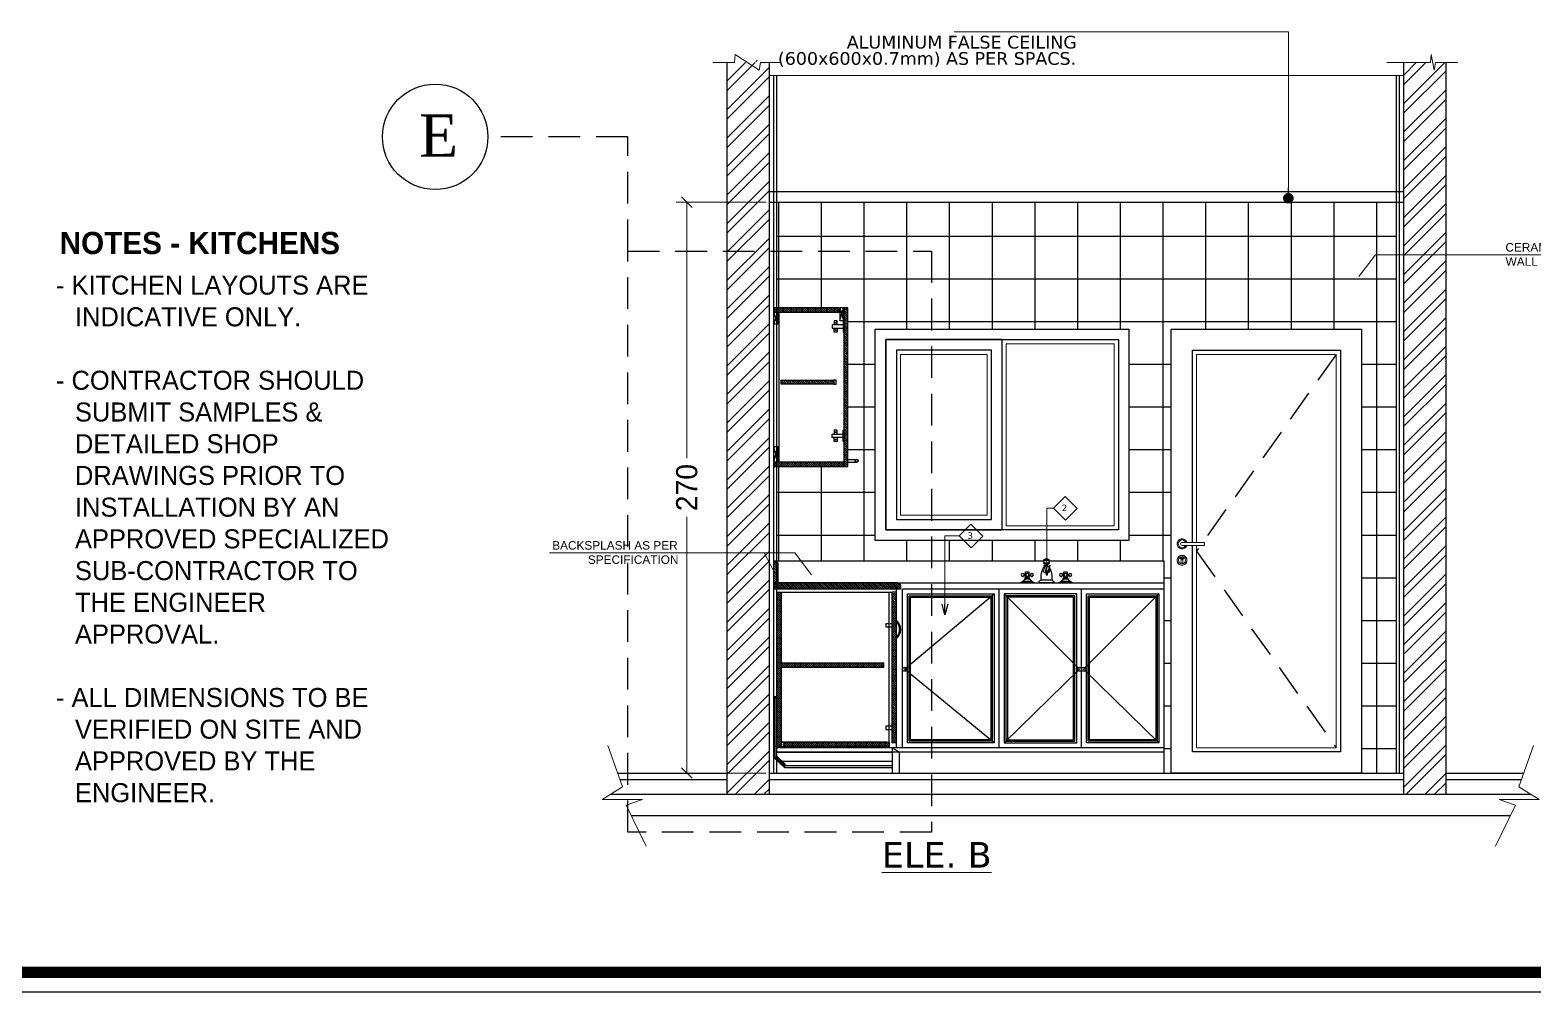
# Model space of a CAD drawing. Header units: centimetres. Extents: x 7997 to 116674, y 1017 to 13844.
# Drawn here: x 54061 to 54772, y 9562 to 10017 of the extents above; entities that cross this region are included whole.
import ezdxf

# ---------------------------------------------------------------- set-up
doc = ezdxf.new("R2010")
doc.units = ezdxf.units.CM
doc.header["$LTSCALE"] = 200
doc.header["$PDMODE"] = 2
for name, pattern in [('A-106-Typical Floor Plan$0$HIDDEN', [0.375, 0.25, -0.125]), ('DASHED2', [0.375, 0.25, -0.125]), ('HIDDEN', [0.375, 0.25, -0.125])]:
    doc.linetypes.add(name, pattern=pattern)
for name, color, linetype, lineweight in [('AFP-ceramic', 10, 'Continuous', 5), ('HA', 251, 'Continuous', 0), ('HAT', 8, 'Continuous', 9), ('HATCH', 8, 'Continuous', 5), ('S.STEEL', 8, 'Continuous', 18), ('TEXT', 6, 'Continuous', 18), ('WALL', 3, 'Continuous', 25)]:
    doc.layers.add(name, color=color, linetype=linetype, lineweight=lineweight)
for name, color, linetype in [('AFP-HATCH-TILES', 251, 'Continuous'), ('AFP-KITCHEN-CUPBOARD', 11, 'Continuous'), ('AFP-TOILET FIXTURE', 8, 'Continuous'), ('AFP-WALL  PLASTER', 8, 'Continuous'), ('ASC-KITCHEN-COUNTER', 6, 'Continuous'), ('ASC-KITCHEN-OVERHEAD', 2, 'Continuous'), ('COL', 1, 'Continuous'), ('DIM', 11, 'Continuous'), ('DIMLINE', 1, 'Continuous'), ('FLOORING', 10, 'Continuous'), ('GRID', 9, 'DASHED2'), ('Section', 7, 'Continuous'), ('STEP', 7, 'Continuous'), ('symbol-sec', 4, 'Continuous'), ('text-description', 3, 'Continuous'), ('THIET-BI', 21, 'Continuous'), ('WIN', 6, 'Continuous')]:
    doc.layers.add(name, color=color, linetype=linetype)
doc.styles.add('sheet notes', font='verdana.ttf')
doc.styles.get("Standard").update_dxf_attribs({"font": 'arial.ttf'})
doc.styles.add('Style-Arial', font='arial.ttf')
doc.styles.add('STYLE1', font='times.ttf')
doc.styles.add('T2', font='')
doc.styles.add('XXX-KITCHEN NOTES$0$century gothic', font='GOTHIC.TTF')
doc.styles.get('T2').set_extended_font_data('Elisia')
doc.dimstyles.new('NORMAL', dxfattribs={"dimtxt": 18, "dimasz": 5, "dimexe": 5, "dimexo": 5, "dimgap": 1, "dimtad": 0, "dimdec": 0, "dimdsep": 46, "dimtxsty": 'T2', "dimblk1": 'OBLIQUE', "dimblk2": 'OBLIQUE', "dimsah": 1, "dimcen": 0.09, "dimclrd": 4, "dimclre": 4, "dimclrt": 6, "dimadec": 0, "dimazin": 0, "dimtfac": 1, "dimtdec": 0, "dimtofl": 0, "dimtmove": 1, "dimatfit": 2, "dimldrblk": 'OPEN30', "dimfxl": 0, "dimtolj": 1, "dimtzin": 0, "dimlwd": 5, "dimlwe": 5, "dimarcsym": 0})
doc.dimstyles.new('NORMAL-1', dxfattribs={"dimtxt": 10, "dimasz": 5, "dimexe": 5, "dimexo": 5, "dimgap": 1, "dimtad": 0, "dimdec": 0, "dimdsep": 46, "dimtxsty": 'T2', "dimblk1": 'OBLIQUE', "dimblk2": 'OBLIQUE', "dimsah": 1, "dimcen": 0.09, "dimclrd": 4, "dimclre": 4, "dimclrt": 6, "dimadec": 0, "dimazin": 0, "dimtfac": 1, "dimtdec": 0, "dimtofl": 0, "dimtmove": 1, "dimatfit": 3, "dimldrblk": 'OPEN30', "dimfxl": 0, "dimtolj": 1, "dimtzin": 0, "dimlwd": 5, "dimlwe": 5, "dimarcsym": 0})
pattern_1 = [(135, (70022.9528, -15424.47745), (0.449012806, 0.449012806), [])]
pattern_2 = [(135, (35271.15686, 24379.43676), (0.449012806, 0.449012806), [])]

# ---------------------------------------------------------------- blocks, each defined once
blk = doc.blocks.new('_OBLIQUE')
at = {"color": 0, "linetype": 'ByBlock'}
blk.add_line((-0.5, -0.5), (0.5, 0.5), dxfattribs=at)
blk = doc.blocks.new('*D1383')
at = {"layer": 'Defpoints', "color": 0, "transparency": 16777216}
for p in [(54371.81, 9936.01, 0), (54414.41, 9936.01, 0), (54414.41, 9666.01, 0)]:
    blk.add_point(p, dxfattribs=at)
at = {"layer": 'DIM', "color": 4, "lineweight": 5, "transparency": 16777216}
for p, q in [((54409.41, 9936.01, 0), (54366.81, 9936.01, 0)), ((54371.81, 9936.01, 0), (54371.81, 9814.86, 0)), ((54371.81, 9666.01, 0), (54371.81, 9787.15, 0)), ((54409.41, 9666.01, 0), (54366.81, 9666.01, 0))]:
    blk.add_line(p, q, dxfattribs=at)
at = {"layer": 'DIM', "color": 4, "lineweight": 5, "transparency": 16777216, "xscale": 5, "yscale": 5, "zscale": 5}
for p, rotation in [((54371.81, 9936.01, 0), 90), ((54371.81, 9666.01, 0), 270)]:
    blk.add_blockref('_OBLIQUE', p, dxfattribs=dict(at, rotation=rotation))
at = {"layer": 'DIM', "color": 6, "transparency": 16777216, "insert": (54371.81, 9801.01, 0), "char_height": 10, "attachment_point": 5, "rotation": 90, "style": 'T2'}
blk.add_mtext('\\A1;270', dxfattribs=at)
blk = doc.blocks.new('_Open30')
at = {"color": 0, "linetype": 'ByBlock', "lineweight": -2}
for p, q in [((-1, 0.27), (0, 0)), ((0, 0), (-1, -0.27)), ((0, 0), (-1, 0))]:
    blk.add_line(p, q, dxfattribs=at)
blk = doc.blocks.new('DOT')
at = {"color": 0, "linetype": 'ByBlock'}
blk.add_line((-0.5, 0), (-1, 0), dxfattribs=at)
at = {"color": 0, "linetype": 'ByBlock', "const_width": 0.5}
blk.add_lwpolyline([(-0.25, 0, 1), (0.25, 0, 1)], format="xyb", close=True, dxfattribs=at)
blk = doc.blocks.new('steel handle front shamsi')
blk.add_wipeout([(112.4, -7.6), (112.4, 7.6), (23.8, 7.6), (23.5, 8.6), (21.7, 12.5), (19.2, 16.1), (16.1, 19.2), (12.5, 21.7), (8.6, 23.5), (4.3, 24.6), (0, 25), (-4.3, 24.6), (-8.6, 23.5), (-12.5, 21.7), (-16.1, 19.2), (-19.2, 16.1), (-21.7, 12.5), (-23.5, 8.6), (-24.6, 4.3), (-25, 0), (-24.6, -4.3), (-23.5, -8.6), (-21.7, -12.5), (-19.2, -16.1), (-16.1, -19.2), (-12.5, -21.7), (-8.6, -23.5), (-4.3, -24.6), (0, -25), (4.3, -24.6), (8.6, -23.5), (12.5, -21.7), (16.1, -19.2), (19.2, -16.1), (21.7, -12.5), (23.5, -8.6), (23.8, -7.6)]).dxf.layer = 'S.STEEL'
at = {"layer": 'S.STEEL'}
blk.add_lwpolyline([(112.4, 7.6), (0, 7.6, 1.000004), (0, -7.6), (112.4, -7.6)], format="xyb", close=True, dxfattribs=at)
blk.add_wipeout([(25, -82.9), (24.6, -78.6), (23.5, -74.4), (21.7, -70.4), (19.2, -66.9), (16.1, -63.8), (12.5, -61.3), (8.6, -59.5), (4.3, -58.3), (0, -57.9), (-4.3, -58.3), (-8.6, -59.5), (-12.5, -61.3), (-16.1, -63.8), (-19.2, -66.9), (-21.7, -70.4), (-23.5, -74.4), (-24.6, -78.6), (-25, -82.9), (-24.6, -87.3), (-23.5, -91.5), (-21.7, -95.4), (-19.2, -99), (-16.1, -102.1), (-12.5, -104.6), (-8.6, -106.4), (-4.3, -107.6), (0, -107.9), (4.3, -107.6), (8.6, -106.4), (12.5, -104.6), (16.1, -102.1), (19.2, -99), (21.7, -95.4), (23.5, -91.5), (24.6, -87.3)]).dxf.layer = 'S.STEEL'
for points in [[(23.8, -7.6), (18.5, -7.6, -5.042031), (18.5, 7.6), (23.8, 7.6, 6.394059)], [(4, -80.9, -0.125014), (5, -77.9, 2.386609), (-5, -77.9, -0.125014), (-4, -80.9), (-4, -95.9, 1), (4, -95.9)], [(0, -76.9), (0, -76.9, 0.414214), (1.5, -75.4), (1.5, -70.4, 0.414214), (0, -68.9), (0, -68.9, 0.414214), (-1.5, -70.4), (-1.5, -75.4, 0.414214)]]:
    blk.add_lwpolyline(points, format="xyb", close=True, dxfattribs=at)
for points in [[(112.4, -7.6), (112.4, 7.6), (23.8, 7.6), (23.5, 8.6), (21.7, 12.5), (19.2, 16.1), (16.1, 19.2), (12.5, 21.7), (8.6, 23.5), (4.3, 24.6), (0, 25), (-4.3, 24.6), (-8.6, 23.5), (-12.5, 21.7), (-16.1, 19.2), (-19.2, 16.1), (-21.7, 12.5), (-23.5, 8.6), (-24.6, 4.3), (-25, 0), (-24.6, -4.3), (-23.5, -8.6), (-21.7, -12.5), (-19.2, -16.1), (-16.1, -19.2), (-12.5, -21.7), (-8.6, -23.5), (-4.3, -24.6), (0, -25), (4.3, -24.6), (8.6, -23.5), (12.5, -21.7), (16.1, -19.2), (19.2, -16.1), (21.7, -12.5), (23.5, -8.6), (23.8, -7.6)], [(25, -82.9), (24.6, -78.6), (23.5, -74.4), (21.7, -70.4), (19.2, -66.9), (16.1, -63.8), (12.5, -61.3), (8.6, -59.5), (4.3, -58.3), (0, -57.9), (-4.3, -58.3), (-8.6, -59.5), (-12.5, -61.3), (-16.1, -63.8), (-19.2, -66.9), (-21.7, -70.4), (-23.5, -74.4), (-24.6, -78.6), (-25, -82.9), (-24.6, -87.3), (-23.5, -91.5), (-21.7, -95.4), (-19.2, -99), (-16.1, -102.1), (-12.5, -104.6), (-8.6, -106.4), (-4.3, -107.6), (0, -107.9), (4.3, -107.6), (8.6, -106.4), (12.5, -104.6), (16.1, -102.1), (19.2, -99), (21.7, -95.4), (23.5, -91.5), (24.6, -87.3)]]:
    blk.add_lwpolyline(points, close=True, dxfattribs=at)
for centre, radius in [((0, -82.9), 25), ((0, -82.9), 18), ((0, -72.9), 6)]:
    blk.add_circle(centre, radius, dxfattribs=at)
blk = doc.blocks.new('Faucet - Bathroom front')
at = {"color": 1}
for p, q in [((-0.5, 4.25), (0.5, 4.25)), ((0.5, 3.75), (-0.5, 3.75)), ((-0.5, 3), (0.5, 3)), ((-0.25, 3), (-0.25, 3.5)), ((0.25, 3.5), (0.25, 3)), ((-5, 0), (-2.25, 0)), ((-4.5087, 0.25), (-2.7408, 0.25)), ((-4, 1.625), (-4.25, 1.625)), ((-4, 1.375), (-4.25, 1.375)), ((-3.1442, 0.75), (-4.0979, 0.75)), ((-3.25, 1.625), (-3, 1.625)), ((-3.25, 1.375), (-3, 1.375)), ((-1.5, 0), (1.5, 0)), ((-1, 0.5), (1, 0.5)), ((0.5, 2), (-0.5, 2)), ((2.25, 0), (5, 0)), ((2.7413, 0.25), (4.5092, 0.25)), ((3.25, 1.625), (3, 1.625)), ((3.25, 1.375), (3, 1.375)), ((4.1058, 0.75), (3.1521, 0.75)), ((4, 1.625), (4.25, 1.625)), ((4, 1.375), (4.25, 1.375))]:
    blk.add_line(p, q, dxfattribs=at)
for points in [[(-0.5, 3.75), (-0.5, 4.25)], [(-0.25, 4.5), (0.25, 4.5)], [(0.25, 3.5), (-0.25, 3.5)], [(0.5, 4.25), (0.5, 3.75)]]:
    blk.add_lwpolyline(points, dxfattribs=at)
for points in [[(-4, 1), (-4, 2), (-3.25, 2), (-3.25, 1)], [(3.25, 1), (3.25, 2), (4, 2), (4, 1)]]:
    blk.add_lwpolyline(points, close=True, dxfattribs=at)
for centre in [(-4.5, 1.5), (-3.625, 1.5), (-2.75, 1.5), (2.75, 1.5), (3.625, 1.5), (4.5, 1.5)]:
    blk.add_circle(centre, 0.2795, dxfattribs=at)
for centre, radius, start, end in [((3, 1), 4.0311, 150.2551, 187.125), ((0.6413, 2.5), 1.246, 156.3417, 203.6583), ((-0.2575, 4.2575), 0.2426, 88.22243, 181.7776), ((-0.2575, 3.7425), 0.2426, 178.2224, 271.7776), ((0.2575, 4.2575), 0.2426, 358.2224, 91.77757), ((0.2575, 3.7425), 0.2426, 268.2224, 1.777565), ((-3, 1), 4.0311, 352.875, 29.74488), ((-0.6413, 2.5), 1.246, 336.3417, 23.65835), ((-5.375, 1.375), 1.4252, 285.2551, 344.7449), ((-1.875, 1.375), 1.4252, 195.2551, 254.7449), ((-0.7962, -0.2038), 0.7327, 106.1502, 163.8498), ((0.7962, -0.2038), 0.7327, 16.1502, 73.84979), ((1.875, 1.375), 1.4252, 285.2551, 344.7449), ((5.375, 1.375), 1.4252, 195.2551, 254.7449)]:
    blk.add_arc(centre, radius, start, end, dxfattribs=at)
blk = doc.blocks.new('08-TITLE SHEET-selattin', base_point=(45714.8, -203081.4))
at = {"color": 0}
blk.add_lwpolyline([(51244.8, -203081.4), (45714.8, -203081.4), (45714.8, -206921.4), (51244.8, -206921.4)], close=True, dxfattribs=at)
at = {"color": 0, "linetype": 'ByBlock', "const_width": 17}
blk.add_lwpolyline([(45744.3, -206891.9), (51215.3, -206891.9), (51215.3, -203110.8), (45744.3, -203110.8)], close=True, dxfattribs=at)
at = {"layer": 'HA', "ltscale": 1.2}
blk.add_lwpolyline([(45714.8, -203081.4), (51244.8, -203081.4), (51244.8, -206921.4), (45714.8, -206921.4)], close=True, dxfattribs=at)

msp = doc.modelspace()

# ---------------------------------------------------------------- hatches: boundary and pattern name
at = {"layer": 'AFP-HATCH-TILES'}
h = msp.add_hatch(dxfattribs=at)
h.set_pattern_fill('_USER', color=251, scale=20.2, angle=180, style=0, double=1, pattern_type=0)
h.set_pattern_definition([(180, (2905.308, -2462.636), (-2e-15, -20.2), []), (270, (2905.308, -2462.636), (20.2, -4e-15), [])])
edge = h.paths.add_edge_path()
edge.add_line((54707.4074, 9935.9752), (54414.4074, 9936.0072))
edge.add_line((54414.4074, 9936.0072), (54414.4074, 9885.9748))
edge.add_line((54414.4074, 9885.9748), (54443.9074, 9885.9748))
edge.add_line((54443.9074, 9885.9748), (54445.9074, 9885.9748))
edge.add_line((54445.9074, 9885.9748), (54447.9074, 9885.9748))
edge.add_line((54447.9074, 9885.9748), (54447.9074, 9814.2964))
edge.add_line((54447.9074, 9814.2964), (54451.6955, 9814.2964))
edge.add_arc((54452.1398, 9813.6922), 0.75, 0, 126.3275038, ccw=False)
edge.add_arc((54452.1398, 9813.6922), 0.75, -126.3275038, 0, ccw=False)
edge.add_line((54451.6955, 9813.088), (54447.9074, 9813.088))
edge.add_line((54447.9074, 9813.088), (54447.9074, 9810.9749))
edge.add_line((54447.9074, 9810.9749), (54446.1074, 9810.9749))
edge.add_line((54446.1074, 9810.9749), (54414.4074, 9810.9749))
edge.add_line((54414.4074, 9810.9749), (54414.4074, 9787.1748))
edge.add_line((54414.4074, 9787.1748), (54460.9074, 9787.1748))
edge.add_line((54460.9074, 9787.1748), (54460.9074, 9875.977))
edge.add_line((54460.9074, 9875.977), (54580.9074, 9875.977))
edge.add_line((54580.9074, 9875.977), (54580.9074, 9787.1748))
edge.add_line((54580.9074, 9787.1748), (54600.9074, 9787.1748))
edge.add_line((54600.9074, 9787.1748), (54600.9074, 9875.977))
edge.add_line((54600.9074, 9875.977), (54690.9074, 9875.977))
edge.add_line((54690.9074, 9875.977), (54690.9074, 9787.1748))
edge.add_line((54690.9074, 9787.1748), (54707.4074, 9787.1748))
edge.add_line((54707.4074, 9787.1748), (54707.4074, 9935.9752))
h.paths.add_polyline_path([(54707.4074, 9787.1748), (54690.9074, 9787.1748), (54690.9074, 9665.977), (54707.4074, 9665.9752)])
edge = h.paths.add_edge_path()
edge.add_line((54600.9074, 9787.1748), (54580.9074, 9787.1748))
edge.add_line((54580.9074, 9787.1748), (54580.9074, 9775.977))
edge.add_line((54580.9074, 9775.977), (54460.9074, 9775.977))
edge.add_line((54460.9074, 9775.977), (54460.9074, 9787.1748))
edge.add_line((54460.9074, 9787.1748), (54414.4074, 9787.1748))
edge.add_line((54414.4074, 9787.1748), (54414.4074, 9766.3748))
edge.add_line((54414.4074, 9766.3748), (54540.6631, 9766.3748))
edge.add_line((54540.6631, 9766.3748), (54540.6631, 9766.6019))
edge.add_arc((54541.2693, 9766.6186), 0.6065, 91.575426, 181.575426, ccw=False)
edge.add_line((54541.2527, 9767.2248), (54542.5402, 9767.2248))
edge.add_arc((54542.5568, 9766.6186), 0.6065, 1.575426, 91.575426, ccw=False)
edge.add_line((54543.1631, 9766.6353), (54543.1631, 9766.3748))
edge.add_line((54543.1631, 9766.3748), (54597.4972, 9766.3748))
edge.add_line((54597.4972, 9766.3748), (54597.4972, 9665.9872))
edge.add_line((54597.4972, 9665.9872), (54600.9074, 9665.9868))
edge.add_line((54600.9074, 9665.9868), (54600.9074, 9787.1748))
at = {"layer": 'HAT'}
h = msp.add_hatch(dxfattribs=at)
h.set_pattern_fill('ANSI32', color=8)
h.set_pattern_definition([(45, (22523.85, -7312.237), (-6.735192, 6.735192), []), (45, (22528.34, -7312.237), (-6.735192, 6.735192), [])])
h.paths.add_polyline_path([(54390.9074, 9656.0076), (54410.9074, 9656.0076), (54410.9074, 10002.03), (54406.7193, 10002.03), (54406.0562, 9998.4689), (54404.6054, 10005.8809), (54404.4054, 10002.0627), (54390.9074, 10002.0627)])
h = msp.add_hatch(dxfattribs=at)
h.set_pattern_fill('ANSI32', color=8)
h.set_pattern_definition([(45, (22463.85, -7312.269), (-6.735192, 6.735192), []), (45, (22468.34, -7312.269), (-6.735192, 6.735192), [])])
h.paths.add_polyline_path([(54730.9074, 10001.9972), (54725.925, 10001.9972), (54725.2619, 9998.4362), (54723.8111, 10005.8482), (54723.611, 10002.03), (54710.9074, 10002.03), (54710.9074, 9655.9748), (54730.9074, 9655.9748)])
at = {"layer": 'HATCH'}
h = msp.add_hatch(dxfattribs=at)
h.set_pattern_fill('ANSI31', color=256, scale=0.2, style=0, double=1)
h.set_pattern_definition(pattern_2)
h.paths.add_polyline_path([(54443.9074, 9885.9748), (54412.9074, 9885.9748), (54412.9074, 9883.9748), (54414.9074, 9883.9748), (54443.9074, 9883.9748)])
h = msp.add_hatch(dxfattribs=at)
h.set_pattern_fill('ANSI31', color=256, scale=0.2, style=0, double=1)
h.set_pattern_definition(pattern_2)
h.paths.add_polyline_path([(54447.9074, 9885.9748), (54446.1074, 9885.9748), (54446.1074, 9878.7248), (54446.6074, 9878.7248), (54446.6074, 9875.7248), (54446.1074, 9875.7248), (54446.1074, 9827.0112), (54446.6074, 9827.0112), (54446.6074, 9824.0112), (54446.1074, 9824.0112), (54446.1074, 9810.9749), (54447.9074, 9810.9749)])
h = msp.add_hatch(dxfattribs=at)
h.set_pattern_fill('ANSI31', color=256, scale=0.2, style=0, double=1)
h.set_pattern_definition(pattern_2)
h.paths.add_polyline_path([(54441.4074, 9851.7748), (54416.5074, 9851.7748), (54416.5074, 9849.9748), (54441.4074, 9849.9748)])
h = msp.add_hatch(dxfattribs=at)
h.set_pattern_fill('ANSI31', color=256, scale=0.2, style=0, double=1)
h.set_pattern_definition(pattern_2)
h.paths.add_polyline_path([(54412.9074, 9812.9749), (54412.9074, 9810.9749), (54445.9074, 9810.9749), (54445.9074, 9812.9749)])
h = msp.add_hatch(dxfattribs=at)
h.set_pattern_fill('ANSI31', color=256, scale=0.2, style=0, double=1)
h.set_pattern_definition(pattern_1)
edge = h.paths.add_edge_path()
edge.add_line((54472.9074, 9753.0072), (54412.9074, 9753.0072))
edge.add_line((54412.9074, 9753.0072), (54412.9074, 9756.0072))
edge.add_line((54412.9074, 9756.0072), (54471.5005, 9756.0072))
edge.add_arc((54471.4625, 9754.5617), 1.446, 357.8395255, 448.493186, ccw=False)
edge.add_line((54472.9074, 9754.5072), (54472.9074, 9753.0072))
h = msp.add_hatch(dxfattribs=at)
h.set_pattern_fill('ANSI31', color=256, scale=0.2, style=0, double=1)
h.set_pattern_definition(pattern_1)
h.paths.add_polyline_path([(54416.4074, 9751.1451), (54414.4074, 9751.1451), (54414.4074, 9678.6968), (54416.4074, 9678.6968)])
h = msp.add_hatch(dxfattribs=at)
h.set_pattern_fill('ANSI31', color=256, scale=0.2, style=0, double=1)
h.set_pattern_definition(pattern_1)
h.paths.add_polyline_path([(54470.9074, 9751.1451), (54468.9074, 9751.1451), (54468.9074, 9680.3096), (54470.9074, 9680.3096)])
h = msp.add_hatch(dxfattribs=at)
h.set_pattern_fill('ANSI31', color=256, scale=0.2, style=0, double=1)
h.set_pattern_definition(pattern_1)
h.paths.add_polyline_path([(54464.992, 9716.1172), (54464.992, 9718.1172), (54416.4074, 9718.1172), (54416.4074, 9716.1172)])
h = msp.add_hatch(dxfattribs=at)
h.set_pattern_fill('ANSI31', color=256, scale=0.2, style=0, double=1)
h.set_pattern_definition(pattern_1)
h.paths.add_polyline_path([(54467.5605, 9678.6072), (54467.5605, 9680.6072), (54417.2356, 9680.6072), (54417.2356, 9678.6072)])

# ---------------------------------------------------------------- linework, layer by layer
at = {"layer": 'AFP-ceramic'}
msp.add_line((54427.2789, 9885.9748, -0.0224), (54427.2789, 9885.9748, -0.0228), dxfattribs=at)
at = {"layer": 'AFP-HATCH-TILES', "color": 251}
for p, q in [((54414.4074, 9666.0076, 0), (54414.4074, 9996.0076, 0)), ((54707.4074, 9665.9748, 0), (54707.4074, 9995.9748, 0))]:
    msp.add_line(p, q, dxfattribs=at)
at = {"layer": 'AFP-HATCH-TILES', "color": 2}
for p, q in [((54412.9074, 9766.3748, 0.0056), (54540.6631, 9766.3748, 0.0056)), ((54543.1631, 9766.3748, 0.0056), (54597.4972, 9766.3748, 0.0056))]:
    msp.add_line(p, q, dxfattribs=at)
at = {"layer": 'AFP-HATCH-TILES'}
msp.add_line((54414.4074, 9666.0072, 0), (54414.4074, 9756.0072, 0), dxfattribs=at)
at = {"layer": 'AFP-KITCHEN-CUPBOARD', "linetype": 'HIDDEN', "ltscale": 150}
for p, q in [((54474.8074, 9715.1059, 0.0007), (54517.1378, 9750.6878, 0.0053)), ((54557.5429, 9715.1059, 0.0012), (54521.9205, 9750.6878, 0.0053)), ((54559.4869, 9715.1059, 0.0012), (54595.1093, 9750.6878, 0.0053)), ((54517.1378, 9680.2729, -0.0055), (54474.8074, 9715.1059, 0.0007)), ((54521.9205, 9680.2729, -0.0055), (54557.5429, 9715.1059, 0.0012)), ((54595.1093, 9680.2729, -0.0055), (54559.4869, 9715.1059, 0.0012))]:
    msp.add_line(p, q, dxfattribs=at)
at = {"layer": 'AFP-TOILET FIXTURE'}
for p, q in [((54447.9074, 9814.2964, -0.0059), (54451.6955, 9814.2964, -0.0059)), ((54447.9074, 9813.088, -0.0059), (54451.6955, 9813.088, -0.0059))]:
    msp.add_line(p, q, dxfattribs=at)
at = {"layer": 'AFP-TOILET FIXTURE', "elevation": -0.0055}
for points in [[(54468.9074, 9736.6272), (54465.9074, 9736.6272), (54465.9074, 9735.1651), (54468.9074, 9735.1651)], [(54468.9074, 9688.1251), (54465.9074, 9688.1251), (54465.9074, 9686.6631), (54468.9074, 9686.6631)]]:
    msp.add_lwpolyline(points, close=True, dxfattribs=at)
at = {"layer": 'AFP-TOILET FIXTURE'}
for radius in [0.75, 0.6042]:
    msp.add_circle((54452.1398, 9813.6922, -0.0059), radius, dxfattribs=at)
for radius, start, end in [(5.485, 307.9809508, 52.0190492), (4.9176, 313.3464295, 46.6535705)]:
    msp.add_arc((54467.532, 9733.9035, -0.0055), radius, start, end, dxfattribs=at)
at = {"layer": 'AFP-WALL  PLASTER'}
for p, q in [((54412.9074, 9666.0076, 0), (54412.9074, 9996.0076, 0)), ((54708.9074, 9665.9748, 0), (54708.9074, 9995.9748, 0))]:
    msp.add_line(p, q, dxfattribs=at)
at = {"layer": 'ASC-KITCHEN-COUNTER', "color": 3}
for p, q in [((54597.4972, 9665.9872, 0.004), (54597.4972, 9766.3748, 0.0056)), ((54471.7688, 9755.9748, 0.0109), (54597.4972, 9755.9748, 0.0085)), ((54473.8354, 9677.9749, 0.0047), (54473.8354, 9752.9748, 0.0005)), ((54597.4972, 9752.9748, 0.0016), (54473.8354, 9752.9748, 0.0005)), ((54519.5326, 9677.9749, 0.0042), (54519.5326, 9752.9748, 0)), ((54519.5326, 9677.9749, 0.0042), (54519.5326, 9752.9748, 0)), ((54558.5149, 9677.9749, 0.0052), (54558.5149, 9752.9748, 0.001))]:
    msp.add_line(p, q, dxfattribs=at)
at = {"layer": 'ASC-KITCHEN-COUNTER'}
for p, q in [((54471.5005, 9756.0072, -0.0055), (54412.9074, 9756.0072, -0.0055)), ((54412.9074, 9756.0072, -0.0055), (54412.9074, 9753.0072, 0)), ((54472.9074, 9754.5072, -0.0055), (54472.9074, 9753.0072, -0.0055)), ((54476.1224, 9750.6878, 0.006), (54517.1378, 9750.6878, 0.0053)), ((54476.1224, 9680.2619, -0.0046), (54476.1224, 9750.6878, 0.006)), ((54476.9557, 9749.8545, 0.006), (54516.3045, 9749.8545, 0.0053)), ((54476.9557, 9681.0952, -0.0046), (54476.9557, 9749.8545, 0.006)), ((54477.6224, 9749.1878, 0.006), (54515.6378, 9749.1878, 0.0053)), ((54477.6224, 9681.7619, -0.0046), (54477.6224, 9749.1878, 0.006)), ((54515.6378, 9749.1878, 0.0053), (54515.6378, 9681.7729, -0.0055)), ((54516.3045, 9749.8545, 0.0053), (54516.3045, 9681.1062, -0.0055)), ((54517.1378, 9750.6878, 0.0053), (54517.1378, 9680.2729, -0.0055)), ((54556.2279, 9750.6878, 0.0065), (54521.9205, 9750.6878, 0.0053)), ((54521.9205, 9750.6878, 0.0053), (54521.9205, 9680.2729, -0.0055)), ((54555.3946, 9749.8545, 0.0065), (54522.7538, 9749.8545, 0.0053)), ((54522.7538, 9749.8545, 0.0053), (54522.7538, 9681.1062, -0.0055)), ((54554.7279, 9749.1878, 0.0065), (54523.4205, 9749.1878, 0.0053)), ((54523.4205, 9749.1878, 0.0053), (54523.4205, 9681.7729, -0.0055)), ((54554.7279, 9681.7619, -0.0041), (54554.7279, 9749.1878, 0.0065)), ((54555.3946, 9681.0952, -0.0041), (54555.3946, 9749.8545, 0.0065)), ((54556.2279, 9680.2619, -0.0041), (54556.2279, 9750.6878, 0.0065)), ((54560.8019, 9750.6878, 0.0065), (54595.1093, 9750.6878, 0.0053)), ((54560.8019, 9680.2619, -0.0041), (54560.8019, 9750.6878, 0.0065)), ((54561.6352, 9749.8545, 0.0065), (54594.276, 9749.8545, 0.0053)), ((54561.6352, 9681.0952, -0.0041), (54561.6352, 9749.8545, 0.0065)), ((54562.3019, 9749.1878, 0.0065), (54593.6093, 9749.1878, 0.0053)), ((54562.3019, 9681.7619, -0.0041), (54562.3019, 9749.1878, 0.0065)), ((54593.6093, 9749.1878, 0.0053), (54593.6093, 9681.7729, -0.0055)), ((54594.276, 9749.8545, 0.0053), (54594.276, 9681.1062, -0.0055)), ((54595.1093, 9750.6878, 0.0053), (54595.1093, 9680.2729, -0.0055)), ((54515.6378, 9681.7729, -0.0055), (54477.6224, 9681.7619, -0.0046)), ((54523.4205, 9681.7729, -0.0055), (54554.7279, 9681.7619, -0.0041)), ((54593.6093, 9681.7729, -0.0055), (54562.3019, 9681.7619, -0.0041)), ((54597.4972, 9677.9749, 0.0014), (54413.9543, 9677.9749, 0.0025)), ((54597.4972, 9675.9573, 0.0017), (54413.9543, 9675.9573, -0.0005)), ((54517.1378, 9680.2729, -0.0055), (54476.1224, 9680.2619, -0.0046)), ((54516.3045, 9681.1062, -0.0055), (54476.9557, 9681.0952, -0.0046)), ((54521.9205, 9680.2729, -0.0055), (54556.2279, 9680.2619, -0.0041)), ((54522.7538, 9681.1062, -0.0055), (54555.3946, 9681.0952, -0.0041)), ((54595.1093, 9680.2729, -0.0055), (54560.8019, 9680.2619, -0.0041)), ((54594.276, 9681.1062, -0.0055), (54561.6352, 9681.0952, -0.0041))]:
    msp.add_line(p, q, dxfattribs=at)
at = {"layer": 'ASC-KITCHEN-COUNTER', "elevation": -0.0057}
msp.add_lwpolyline([(54412.9074, 9766.0072), (54413.9074, 9766.0072, -0.41421356), (54414.9074, 9765.0072), (54414.9074, 9756.0072), (54412.9074, 9756.0072)], format="xyb", close=True, dxfattribs=at)
at = {"layer": 'ASC-KITCHEN-COUNTER'}
for centre in [(54474.8074, 9715.1059, 0.0007), (54557.5429, 9715.1059, 0.0012), (54559.4869, 9715.1059, 0.0012)]:
    msp.add_circle(centre, 0.972, dxfattribs=at)
msp.add_arc((54471.4625, 9754.5617, -0.0055), 1.446, 357.8395253, 88.4931848, dxfattribs=at)
at = {"layer": 'ASC-KITCHEN-OVERHEAD'}
for p, q in [((54412.9074, 9878.2248, -0.0059), (54414.9074, 9883.9748, -0.0059)), ((54414.9074, 9878.2248, -0.0059), (54412.9074, 9883.9748, -0.0059)), ((54444.1074, 9885.9748, -0.0059), (54445.9074, 9879.9748, -0.0059)), ((54444.1074, 9879.9748, -0.0059), (54445.9074, 9885.9748, -0.0059)), ((54442.3426, 9878.789, -0.0059), (54442.0598, 9879.0719, -0.0059)), ((54442.0598, 9878.789, -0.0059), (54442.3426, 9879.0719, -0.0059)), ((54442.3426, 9875.6606, -0.0059), (54442.0598, 9875.3778, -0.0059)), ((54442.0598, 9875.6606, -0.0059), (54442.3426, 9875.3778, -0.0059)), ((54442.3426, 9827.0754, -0.0059), (54442.0598, 9827.3582, -0.0059)), ((54442.0598, 9827.0754, -0.0059), (54442.3426, 9827.3582, -0.0059)), ((54442.3426, 9823.947, -0.0059), (54442.0598, 9823.6641, -0.0059)), ((54442.0598, 9823.947, -0.0059), (54442.3426, 9823.6641, -0.0059)), ((54412.9074, 9812.9749, -0.0059), (54414.9074, 9820.4749, -0.0059)), ((54414.9074, 9812.9749, -0.0059), (54412.9074, 9820.4749, -0.0059))]:
    msp.add_line(p, q, dxfattribs=at)
at = {"layer": 'ASC-KITCHEN-OVERHEAD', "elevation": -0.0059}
for points in [[(54445.7168, 9877.9928), (54440.5152, 9877.9928), (54440.5152, 9876.4569), (54445.7168, 9876.4569)], [(54442.9691, 9877.9928), (54442.9691, 9879.8681), (54441.4332, 9879.8681), (54441.4332, 9877.9928)], [(54442.9691, 9876.4569), (54442.9691, 9874.5815), (54441.4332, 9874.5815), (54441.4332, 9876.4569)], [(54446.1074, 9879.8681), (54445.7168, 9879.8681), (54445.7168, 9874.5815), (54446.1074, 9874.5815)], [(54446.1074, 9875.7248), (54446.6074, 9875.7248), (54446.6074, 9878.7248), (54446.1074, 9878.7248)], [(54445.7168, 9824.7432), (54440.5152, 9824.7432), (54440.5152, 9826.2792), (54445.7168, 9826.2792)], [(54442.9691, 9826.2792), (54442.9691, 9828.1545), (54441.4332, 9828.1545), (54441.4332, 9826.2792)], [(54442.9691, 9824.7432), (54442.9691, 9822.8679), (54441.4332, 9822.8679), (54441.4332, 9824.7432)], [(54446.1074, 9822.8679), (54445.7168, 9822.8679), (54445.7168, 9828.1545), (54446.1074, 9828.1545)], [(54446.1074, 9827.0112), (54446.6074, 9827.0112), (54446.6074, 9824.0112), (54446.1074, 9824.0112)]]:
    msp.add_lwpolyline(points, dxfattribs=at)
at = {"layer": 'ASC-KITCHEN-OVERHEAD'}
for centre in [(54442.2012, 9878.9305, -0.0059), (54442.2012, 9875.5192, -0.0059), (54442.2012, 9827.2168, -0.0059), (54442.2012, 9823.8055, -0.0059)]:
    msp.add_circle(centre, 0.2, dxfattribs=at)
at = {"layer": 'COL'}
for p, q in [((54335.7923, 9656.0076, 0), (54771.0226, 9655.9748, 0)), ((54345.3994, 9646.0076, 0), (54761.4155, 9645.9748, 0))]:
    msp.add_line(p, q, dxfattribs=at)
at = {"layer": 'DIMLINE'}
for p, q in [((54468.8605, 9675.7215, -0.0002), (54413.9543, 9675.7215, -0.0002)), ((54468.8605, 9671.4789, -0.0002), (54416.3905, 9671.4789, -0.0002))]:
    msp.add_line(p, q, dxfattribs=at)
at = {"layer": 'FLOORING'}
for p, q in [((54412.9074, 9756.6072, -0.0055), (54412.9074, 9757.5072, -0.0055)), ((54413.9543, 9702.0694, -0.0055), (54413.1436, 9702.0694, -0.0055)), ((54413.1436, 9702.0694, -0.0055), (54413.1436, 9673.8282, -0.0055)), ((54413.9543, 9701.4695, -0.0002), (54413.1436, 9701.4695, -0.0002)), ((54413.1436, 9701.4695, -0.0002), (54413.1436, 9673.2282, -0.0002)), ((54413.9543, 9702.0694, -0.0055), (54413.9543, 9674.4243, -0.0055)), ((54413.9543, 9701.4695, -0.0002), (54413.9543, 9673.8244, -0.0002)), ((54418.4602, 9670.0861, -0.0055), (54413.9543, 9674.4243, -0.0055)), ((54418.1343, 9669.0231, -0.0055), (54413.1436, 9673.8282, -0.0055)), ((54418.1343, 9668.4231, -0.0002), (54413.1436, 9673.2282, -0.0002)), ((54418.4602, 9669.4861, -0.0002), (54413.9543, 9673.8244, -0.0002)), ((54468.8605, 9668.4231, -0.0002), (54418.1343, 9668.4231, -0.0002)), ((54468.8605, 9669.4861, -0.0002), (54418.4602, 9669.4861, -0.0002))]:
    msp.add_line(p, q, dxfattribs=at)
at = {"layer": 'GRID', "linetype": 'Continuous', "ltscale": 150}
msp.add_circle((54252.817, 9966.8768, 0), 24.9295, dxfattribs=at)
at = {"layer": 'HAT', "elevation": 0}
for points in [[(54384.0732, 10002.0627), (54394.4054, 10002.0627), (54394.6054, 10005.8809), (54406.0562, 9998.4689), (54406.7193, 10002.03), (54416.5017, 10002.03)], [(54702.8499, 10002.03), (54723.611, 10002.03), (54723.8111, 10005.8482), (54725.2619, 9998.4362), (54725.925, 10001.9972), (54736.5017, 10001.9972)], [(54334.531, 9679.1089), (54341.4274, 9659.5461), (54331.8447, 9653.5287), (54350.8276, 9653.5287), (54343.0701, 9650.7936), (54352.5065, 9631.4046)], [(54772.2838, 9679.0762), (54765.3875, 9659.5133), (54774.9702, 9653.496), (54755.9873, 9653.496), (54763.7448, 9650.7608), (54754.3084, 9631.3719)]]:
    msp.add_lwpolyline(points, dxfattribs=at)
for points in [[(54522.9074, 9868.977), (54573.9074, 9868.977), (54573.9074, 9782.977), (54522.9074, 9782.977)], [(54472.9074, 9863.977), (54513.9074, 9863.977), (54513.9074, 9787.977), (54472.9074, 9787.977)], [(54612.9074, 9863.977), (54678.9074, 9863.977), (54678.9074, 9677.977), (54612.9074, 9677.977)]]:
    msp.add_lwpolyline(points, close=True, dxfattribs=at)
at = {"layer": 'HATCH'}
for p, q in [((54414.9074, 9763.1931, -0.0055), (54412.9074, 9765.1931, -0.0055)), ((54414.9074, 9762.0883, -0.0055), (54412.9074, 9764.0883, -0.0055)), ((54414.9074, 9760.9834, -0.0055), (54412.9074, 9762.9834, -0.0055)), ((54414.9074, 9759.8785, -0.0055), (54412.9074, 9761.8785, -0.0055)), ((54414.9074, 9758.7737, -0.0055), (54412.9074, 9760.7737, -0.0055)), ((54414.9074, 9757.6688, -0.0055), (54412.9074, 9759.6688, -0.0055)), ((54414.9074, 9764.298, -0.0055), (54413.1982, 9766.0072, -0.0055)), ((54414.7194, 9765.5908, -0.0055), (54414.4911, 9765.8191, -0.0055)), ((54414.9074, 9756.564, -0.0055), (54412.9074, 9758.564, -0.0055)), ((54414.3594, 9756.0072, -0.0055), (54412.9074, 9757.4591, -0.0055)), ((54413.2546, 9756.0072, -0.0055), (54412.9074, 9756.3543, -0.0055))]:
    msp.add_line(p, q, dxfattribs=at)
at = {"layer": 'Section'}
for p, q in [((54470.9074, 9751.5451, -0.0055), (54468.9074, 9751.5451, -0.0055)), ((54470.9074, 9751.5451, -0.0055), (54468.9074, 9751.5451, -0.0055)), ((54470.9074, 9680.3096, -0.0055), (54468.9074, 9680.3096, -0.0055))]:
    msp.add_line(p, q, dxfattribs=at)
at = {"layer": 'STEP'}
for p, q in [((54410.9074, 9996.0076, 0), (54710.9074, 9995.9748, 0)), ((54410.9074, 9941.0076, 0), (54710.9074, 9940.9748, 0)), ((54410.9074, 9936.0076, 0), (54710.9074, 9935.9748, 0)), ((54339.1495, 9666.0076, 0), (54390.9074, 9666.0076, 0)), ((54340.2071, 9663.0076, 0), (54390.9074, 9663.0076, 0)), ((54410.9074, 9666.0076, 0), (54710.9074, 9665.9748, 0)), ((54410.9074, 9663.0076, 0), (54710.9074, 9662.9748, 0)), ((54730.9074, 9665.9748, 0), (54767.6653, 9665.9748, 0)), ((54730.9074, 9662.9748, 0), (54766.6077, 9662.9748, 0))]:
    msp.add_line(p, q, dxfattribs=at)
at = {"layer": 'symbol-sec'}
for p, q in [((54472.9074, 9753.0072, 0), (54412.9074, 9753.0072, 0)), ((54470.7614, 9756.0072, 0), (54414.4074, 9756.0072, 0)), ((54470.9074, 9678.0072, -0.0011), (54470.9074, 9753.0072, -0.0053)), ((54416.4074, 9751.5451, -0.0055), (54468.9074, 9751.5451, -0.0055)), ((54467.5605, 9680.6072, -0.0055), (54467.5605, 9751.5451, -0.0055)), ((54470.9074, 9751.5451, -0.0055), (54468.9074, 9751.5451, -0.0055)), ((54468.9074, 9680.3096, -0.0055), (54468.9074, 9751.5451, -0.0055)), ((54470.9074, 9680.3096, -0.0055), (54470.9074, 9751.5451, -0.0055)), ((54416.4074, 9718.1172, -0.0055), (54464.992, 9718.1172, -0.0055)), ((54464.992, 9716.1172, -0.0055), (54464.992, 9718.1172, -0.0055)), ((54416.4074, 9716.1172, -0.0055), (54464.992, 9716.1172, -0.0055)), ((54466.5605, 9678.6072, -0.0055), (54413.1543, 9678.6072, -0.0055)), ((54466.5605, 9680.6072, -0.0055), (54416.5074, 9680.6072, -0.0055)), ((54416.5074, 9680.6072, -0.0055), (54416.5074, 9678.6072, -0.0055)), ((54466.5605, 9678.6072, -0.0055), (54416.5074, 9678.6072, -0.0055)), ((54467.5605, 9680.6072, -0.0055), (54467.5605, 9678.6072, -0.0055)), ((54470.9074, 9680.3096, -0.0055), (54468.9074, 9680.3096, -0.0055))]:
    msp.add_line(p, q, dxfattribs=at)
for points, elevation in [([(54412.9074, 9883.9748), (54443.9074, 9883.9748), (54443.9074, 9885.9748), (54412.9074, 9885.9748)], -0.0059), ([(54414.9074, 9878.2248), (54412.9074, 9878.2248), (54412.9074, 9883.9748), (54414.9074, 9883.9748)], -0.0059), ([(54445.9074, 9879.9748), (54445.9074, 9885.9748), (54444.1074, 9885.9748), (54444.1074, 9879.9748)], -0.0059), ([(54446.1074, 9885.9748), (54446.1074, 9810.9749), (54447.9074, 9810.9749), (54447.9074, 9885.9748)], -0.0059), ([(54416.5074, 9851.7748), (54441.4074, 9851.7748), (54441.4074, 9849.9748), (54416.5074, 9849.9748)], -0.0059), ([(54441.4074, 9849.9748), (54442.4074, 9849.9748), (54442.4074, 9851.7748), (54441.4074, 9851.7748)], -0.0059), ([(54414.9074, 9812.9749), (54412.9074, 9812.9749), (54412.9074, 9820.4749), (54414.9074, 9820.4749)], -0.0059), ([(54445.9074, 9812.9749), (54412.9074, 9812.9749), (54412.9074, 9810.9749), (54445.9074, 9810.9749)], -0.0059), ([(54414.4074, 9751.5451), (54416.4074, 9751.5451), (54416.4074, 9678.6968), (54414.4074, 9678.6968)], -0.0055), ([(54416.5074, 9680.6072), (54467.5605, 9680.6072), (54467.5605, 9678.6072), (54416.5074, 9678.6072)], -0.0055)]:
    msp.add_lwpolyline(points, close=True, dxfattribs=dict(at, elevation=elevation))
at = {"layer": 'symbol-sec', "elevation": -0.0059}
msp.add_lwpolyline([(54415.5074, 9812.9749), (54415.5074, 9812.9749), (54415.5074, 9883.9748), (54415.5074, 9883.9748)], dxfattribs=at)
at = {"layer": 'TEXT', "elevation": 0}
for points in [[(54689.6798, 9900.7767), (54697.4684, 9911.0704), (54824.1565, 9911.0704)], [(54430.7345, 9759.821), (54422.9459, 9770.1148), (54306.9399, 9770.1148)], [(54414.3825, 9758.7413), (54408.3133, 9770.1148), (54306.9399, 9770.1148)]]:
    msp.add_lwpolyline(points, dxfattribs=at)
at = {"layer": 'text-description'}
for p, q in [((54468.8605, 9678.0072, -0.0002), (54468.8605, 9666.0072, -0.0002)), ((54468.8605, 9678.0072, -0.0002), (54472.2074, 9675.9896, -0.0002)), ((54472.2074, 9675.9896, -0.0002), (54472.2074, 9666.0072, -0.0002))]:
    msp.add_line(p, q, dxfattribs=at)
at = {"layer": 'WALL'}
for p, q in [((54390.9074, 9656.0076, 0), (54390.9074, 10002.0627, 0)), ((54410.9074, 9656.0076, 0), (54410.9074, 10002.03, 0)), ((54710.9074, 9655.9748, 0), (54710.9074, 10002.03, 0)), ((54730.9074, 9655.9748, 0), (54730.9074, 10001.9972, 0))]:
    msp.add_line(p, q, dxfattribs=at)
at = {"layer": 'WALL', "color": 8, "linetype": 'A-106-Typical Floor Plan$0$HIDDEN', "ltscale": 0.3, "elevation": 0}
for points in [[(54343.8688, 9912.8623), (54343.8688, 9966.8768), (54277.7466, 9966.8768)], [(54678.9074, 9863.977), (54612.9074, 9770.977), (54678.9074, 9677.977)]]:
    msp.add_lwpolyline(points, dxfattribs=at)
msp.add_lwpolyline([(54487.5368, 9637.9936), (54343.8688, 9637.9936), (54343.8688, 9912.8623), (54487.5368, 9912.8623)], close=True, dxfattribs=at)
at = {"layer": 'WALL', "elevation": 0}
for points in [[(54460.9074, 9875.977), (54580.9074, 9875.977), (54580.9074, 9775.977), (54460.9074, 9775.977)], [(54600.9074, 9875.977), (54690.9074, 9875.977), (54690.9074, 9665.977), (54600.9074, 9665.977)], [(54545.2481, 9791.326), (54550.7014, 9796.7792), (54556.3919, 9791.0886), (54550.9387, 9785.6354)], [(54500.6425, 9778.2281), (54506.0957, 9783.6813), (54511.7863, 9777.9908), (54506.3331, 9772.5375)]]:
    msp.add_lwpolyline(points, close=True, dxfattribs=at)
at = {"layer": 'WIN', "elevation": 0}
for points in [[(54465.9074, 9870.977), (54575.9074, 9870.977), (54575.9074, 9780.977), (54465.9074, 9780.977)], [(54520.9074, 9870.977), (54465.9074, 9870.977), (54465.9074, 9780.977), (54520.9074, 9780.977)], [(54515.9074, 9865.977), (54470.9074, 9865.977), (54470.9074, 9785.977), (54515.9074, 9785.977)], [(54610.9074, 9865.977), (54680.9074, 9865.977), (54680.9074, 9675.977), (54610.9074, 9675.977)]]:
    msp.add_lwpolyline(points, close=True, dxfattribs=at)

# ---------------------------------------------------------------- block references
at = {"layer": 'THIET-BI', "xscale": -2.5, "yscale": 2.5, "zscale": 2.5}
msp.add_blockref('Faucet - Bathroom front', (54541.9131, 9755.9748, 0), dxfattribs=at)

# ---------------------------------------------------------------- texts
at = {"layer": 'DIM', "color": 7, "linetype": 'ByBlock', "style": 'STYLE1'}
msp.add_text('E', height=20, dxfattribs=at).set_placement((54245.1871, 9957.5032, 0))
at = {"layer": 'TEXT'}
for s, height, style, p in [('ALUMINUM FALSE CEILING', 6.013696, 'sheet notes', (54447.4486, 10008.6637, 0)), ('(600x600x0.7mm) AS PER SPACS.', 6.013696, 'sheet notes', (54414.9124, 10000.9672, 0)), ('CERAMIC', 4, 'Style-Arial', (54758.9764, 9912.6337, -0.0027)), ('WALL TILES', 4, 'Style-Arial', (54759.0719, 9905.8988, -0.0027)), ('2', 3.0068, 'sheet notes', (54549.141, 9789.9305, 0)), ('BACKSPLASH AS PER', 4, 'Style-Arial', (54308.1558, 9771.678, -0.0027)), ('3', 3.0068, 'sheet notes', (54504.5353, 9776.8326, 0)), ('SPECIFICATION', 4, 'Style-Arial', (54325.0153, 9764.9404, -0.0027)), ('%%UELE. B', 12.02739, 'sheet notes', (54464.0983, 9621.3185, 0))]:
    msp.add_text(s, height=height, dxfattribs=dict(at, style=style)).set_placement(p)
at = {"layer": 'TEXT', "insert": (54075.185, 9921.9484), "char_height": 10.5, "attachment_point": 1}
msp.add_mtext('{\\fCentury Gothic|b1|i0|c0|p34;\\W1;NOTES - KITCHENS}', dxfattribs=at)
at = {"layer": 'TEXT', "insert": (54073.4441, 9901.2804), "char_height": 9, "width": 161.933052, "attachment_point": 1, "style": 'XXX-KITCHEN NOTES$0$century gothic'}
msp.add_mtext('\\pi-9,l9;- KITCHEN LAYOUTS ARE INDICATIVE ONLY.\\P\\P- CONTRACTOR SHOULD SUBMIT SAMPLES & DETAILED SHOP DRAWINGS PRIOR TO INSTALLATION BY AN APPROVED SPECIALIZED SUB-CONTRACTOR TO THE ENGINEER APPROVAL.\\P\\P- ALL DIMENSIONS TO BE VERIFIED ON SITE AND APPROVED BY THE ENGINEER.', dxfattribs=at)

# ---------------------------------------------------------------- dimensions: what is measured, and where the dimension line sits
at = {"layer": 'DIM'}
dim = msp.add_linear_dim(base=(54371.8134, 9936.0076, 0), p1=(54414.4074, 9666.0076, 0), p2=(54414.4074, 9936.0076, 0), angle=90, dimstyle='NORMAL-1', dxfattribs=at)
dim.commit()
dim.dimension.update_dxf_attribs({"geometry": '*D1383', "text_midpoint": (54371.8134, 9801.0076, 0)})

# ---------------------------------------------------------------- leaders
msp.add_leader([(54656.3054, 9937.8678, 0), (54656.3054, 10016.6284, 0), (54498.1962, 10016.6284, 0)], dimstyle='NORMAL', override={"dimldrblk": 'Dot', "dimfxl": 6, "dimfxlon": 1}, dxfattribs=at)
at = {"layer": 'HAT'}
for points in [[(54542.1341, 9759.3704, 0), (54542.1341, 9791.326, 0), (54545.2481, 9791.326, 0)], [(54493.9031, 9740.8187, 0), (54493.9031, 9778.2281, 0), (54500.6425, 9778.2281, 0)]]:
    msp.add_leader(points, dimstyle='NORMAL-1', override={"dimgap": 1, "dimtad": 0, "dimfxl": 4, "dimfxlon": 1}, dxfattribs=at)

# ---------------------------------------------------------------- next in the draw order: block references
at = {"layer": 'S.STEEL', "xscale": 0.09384765670256456, "yscale": 0.09384765670256456, "zscale": 0.09384765670256456}
msp.add_blockref('steel handle front shamsi', (54606.0274, 9774.3999, 0), dxfattribs=at)

# ---------------------------------------------------------------- next in the draw order: hatches: boundary and pattern name
at = {"layer": 'HAT'}
h = msp.add_hatch(dxfattribs=at)
h.set_pattern_fill('ANGLE', color=8)
h.set_pattern_definition([(0, (2098.841, -2462.604), (0, 6.985), [5.08, -1.905]), (90, (2098.841, -2462.604), (-6.985, 4e-16), [5.08, -1.905])])
h.paths.add_polyline_path([(54411.4074, 9936.0073), (54840.9074, 9936.0396), (54840.9074, 9678.0072), (54838.6578, 9678.0072), (54838.6578, 9886.007), (54775.1206, 9886.007), (54775.1206, 9756.0072), (54471.4995, 9756.0072, -0.41776632), (54472.9074, 9754.5072), (54472.9074, 9753.0072), (54414.4074, 9753.0072), (54414.4074, 9702.0694), (54413.1436, 9702.0694), (54413.1436, 9673.8282), (54413.1436, 9673.2282), (54414.4074, 9672.0113), (54414.4074, 9666.0076), (54411.4074, 9666.0073)], flags=17)
h.paths.add_polyline_path([(54447.9074, 9811.0069), (54446.1074, 9811.0069), (54446.1074, 9811.0072), (54447.9074, 9811.0072)], flags=0)
h.paths.add_polyline_path([(54484.7644, 9848.8862), (54484.7432, 9848.9483), (54484.7644, 9848.9652)], flags=0)
h.paths.add_polyline_path([(54530.3129, 9831.007), (54610.3129, 9831.007), (54610.3129, 9811.0074), (54610.3129, 9811.0069), (54772.7327, 9811.0069), (54772.7327, 9886.007), (54610.3129, 9886.0074), (54610.3129, 9861.007), (54530.3129, 9861.007)], flags=0)
h.paths.add_polyline_path([(54445.9074, 9886.0072), (54444.1074, 9886.0072), (54412.9074, 9886.0072), (54412.9074, 9884.0072), (54412.9074, 9878.2572), (54414.9074, 9878.2572), (54414.9074, 9884.0072), (54415.5074, 9884.0072), (54415.5074, 9813.0072), (54414.9074, 9813.0072), (54414.9074, 9820.5072), (54412.9074, 9820.5072), (54412.9074, 9813.0072), (54412.9074, 9811.0072), (54445.9074, 9811.0072), (54445.9074, 9813.0072), (54415.5074, 9813.0072), (54415.5074, 9884.0072), (54444.1074, 9884.0072), (54444.1074, 9880.0072), (54445.7168, 9880.0072), (54445.7168, 9878.0251), (54442.9691, 9878.0251), (54442.9691, 9879.9005), (54441.4332, 9879.9005), (54441.4332, 9878.0251), (54440.5152, 9878.0251), (54440.5152, 9876.4892), (54441.4332, 9876.4892), (54441.4332, 9874.6139), (54442.9691, 9874.6139), (54442.9691, 9876.4892), (54445.7168, 9876.4892), (54445.7168, 9875.7572), (54446.6074, 9875.7572), (54446.6074, 9878.7572), (54445.7168, 9878.7572), (54445.7168, 9879.9005), (54445.9394, 9879.9005), (54445.9074, 9880.0072)], flags=0)
h.paths.add_polyline_path([(54487.0073, 9813.7504, 1), (54488.9513, 9813.7504, 1)], flags=0)
h.paths.add_polyline_path([(54442.0598, 9878.8214), (54442.2012, 9878.9628), (54442.3426, 9878.8214, 2.41421356)], flags=0)
h.paths.add_polyline_path([(54442.0598, 9875.4101), (54442.2012, 9875.5515), (54442.3426, 9875.4101, 2.41421356)], flags=0)
h.paths.add_polyline_path([(54480.5775, 9813.7504, 1), (54482.5215, 9813.7504, 1)], flags=0)
h.paths.add_polyline_path([(54442.4074, 9851.8072), (54441.4074, 9851.8072), (54416.5074, 9851.8072), (54416.5074, 9850.0072), (54441.4074, 9850.0072), (54442.4074, 9850.0072)], flags=0)
h.paths.add_polyline_path([(54646.7309, 9813.7503, 1), (54648.6749, 9813.7503, 1)], flags=0)
h.paths.add_polyline_path([(54653.1607, 9813.7503, 1), (54655.1047, 9813.7503, 1)], flags=0)
h.paths.add_polyline_path([(54445.7168, 9826.3115), (54442.9691, 9826.3115), (54442.9691, 9828.1868), (54441.4332, 9828.1868), (54441.4332, 9826.3115), (54440.5152, 9826.3115), (54440.5152, 9824.7756), (54441.4332, 9824.7756), (54441.4332, 9822.9002), (54442.9691, 9822.9002), (54442.9691, 9824.7756), (54445.7168, 9824.7756), (54445.7168, 9824.0435), (54446.6074, 9824.0435), (54446.6074, 9827.0435), (54445.7168, 9827.0435)], flags=0)
h.paths.add_polyline_path([(54442.0598, 9827.1078), (54442.2012, 9827.2492), (54442.3426, 9827.1078, 2.41421356)], flags=0)
h.paths.add_polyline_path([(54452.7441, 9813.7245, -1), (54451.5356, 9813.7245, -1)], flags=0)
h.paths.add_polyline_path([(54451.3898, 9813.7245, 1), (54452.8898, 9813.7245, 1)], flags=0)
h.paths.add_polyline_path([(54442.0598, 9823.6965), (54442.2012, 9823.8379), (54442.3426, 9823.6965, 2.41421356)], flags=0)
h.paths.add_polyline_path([(54414.9074, 9765.4028), (54414.3031, 9766.0072), (54412.9074, 9766.0072), (54412.9074, 9756.0072), (54414.9074, 9756.0072)], flags=0)
h.paths.add_polyline_path([(54729.8848, 9813.7503, 1), (54727.9408, 9813.7503, 1)], flags=0)
h.paths.add_polyline_path([(54736.3146, 9813.7503, 1), (54734.3706, 9813.7503, 1)], flags=0)
h.paths.add_polyline_path([(54411.4074, 9936.0073), (54840.9074, 9936.0396), (54840.9074, 9678.0072), (54838.6578, 9678.0072), (54838.6578, 9886.007), (54775.1206, 9886.007), (54775.1206, 9756.0072), (54470.6561, 9756.0072), (54414.4074, 9756.0072), (54412.9074, 9756.0072), (54412.9074, 9753.0072), (54414.4074, 9753.0072), (54414.4074, 9702.0694), (54413.1436, 9702.0694), (54413.1436, 9673.8282), (54413.1436, 9673.2282), (54414.4074, 9672.0113), (54414.4074, 9666.0076), (54411.4074, 9666.0073)], flags=17)

# ---------------------------------------------------------------- next in the draw order: linework, layer by layer
at = {"linetype": 'Continuous'}
msp.add_lwpolyline([(53386.8978, 9562.4841), (55128.8478, 9562.4841), (55128.8478, 10772.0841), (53386.8978, 10772.0841)], close=True, dxfattribs=at)

# ---------------------------------------------------------------- next in the draw order: block references
at = {"layer": 'DIM', "color": 0, "linetype": 'Continuous', "xscale": 0.3149999999999982, "yscale": 0.3149999999999982, "zscale": 0.3149999999999982}
msp.add_blockref('08-TITLE SHEET-selattin', (53386.8978, 10772.0841), dxfattribs=at)

doc.saveas('drawing.dxf')
